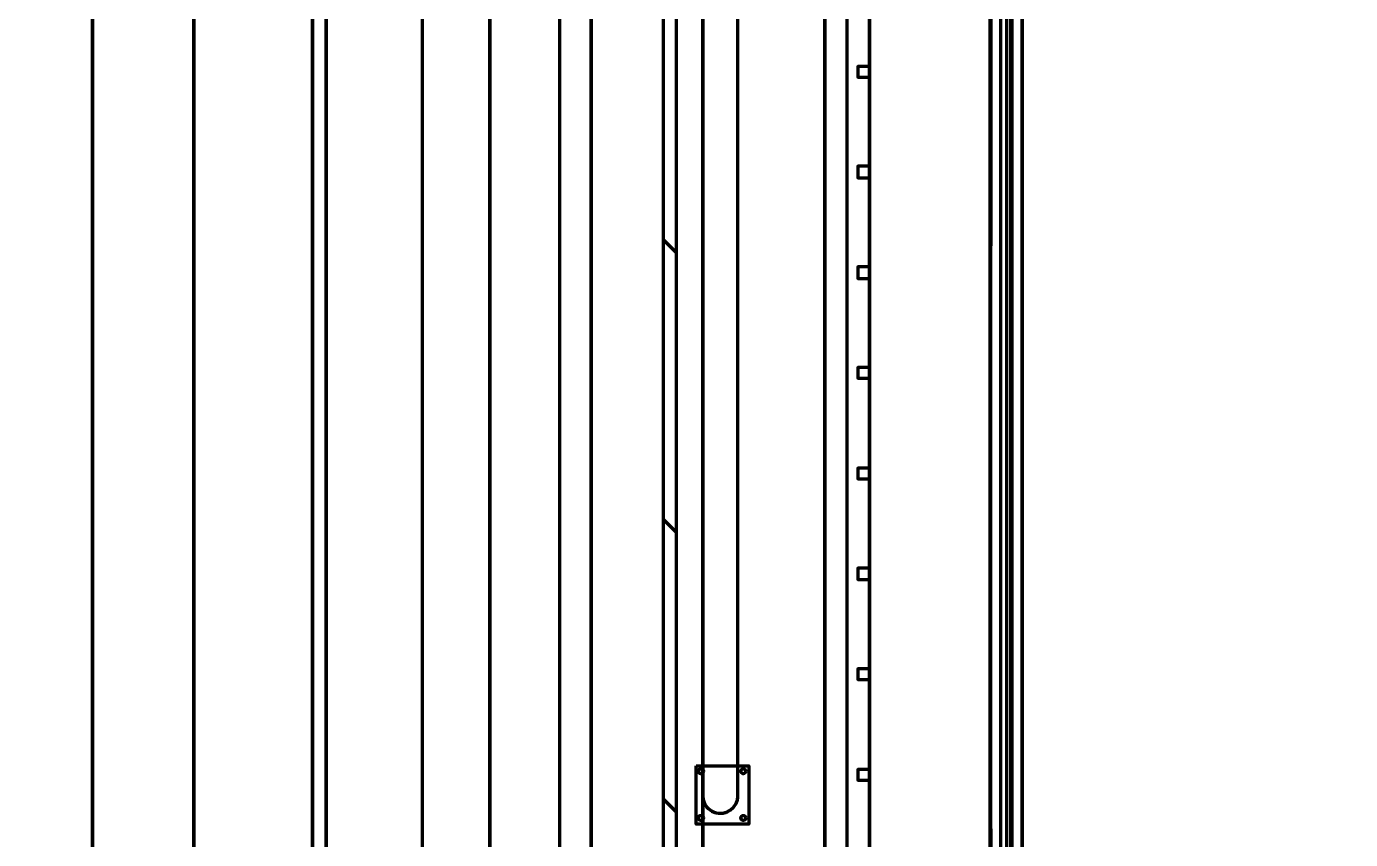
# Model space of a CAD drawing. Extents: x 0 to 1153, y 0 to 816.
# Drawn here: x 673.59 to 693.09, y 542.06 to 554.03 of the extents above; entities that cross this region are included whole.
import ezdxf

# ---------------------------------------------------------------- set-up
doc = ezdxf.new("R2010")
doc.units = 0
doc.header["$MEASUREMENT"] = 0
for name, color, linetype in [('Arch', 7, 'Continuous'), ('Electrical', 7, 'Continuous'), ('Hatch', 7, 'Continuous')]:
    doc.layers.add(name, color=color, linetype=linetype)

msp = doc.modelspace()

# ---------------------------------------------------------------- linework, layer by layer
at = {"layer": 'Arch', "color": 11, "linetype": 'Continuous', "lineweight": 211}
for p, q in [((679.418, 361.77), (679.418, 717.391)), ((681.44, 385.286), (681.44, 636.693)), ((683.154, 550.704), (682.964, 550.894)), ((683.154, 546.587), (682.964, 546.777)), ((683.154, 542.47), (682.964, 542.66))]:
    msp.add_line(p, q, dxfattribs=at)
for points in [[(680.413, 638.334), (680.413, 637.593), (680.413, 572.59), (680.413, 571.108), (680.413, 571.172), (681.905, 571.172), (680.413, 571.172), (680.413, 540.607), (681.905, 540.607), (681.905, 639.075), (680.413, 639.075), (681.905, 639.075), (681.905, 697.548), (681.905, 638.789), (680.413, 638.789), (681.905, 638.789), (681.905, 540.607), (680.413, 540.607), (680.413, 638.789), (680.413, 697.548), (680.413, 639.075), (629.973, 639.075)], [(113.961, 576.972), (487.701, 576.972), (487.701, 638.81), (487.892, 638.81), (683.154, 638.81), (683.154, 638.609), (683.154, 383.254), (870.49, 383.254), (870.49, 383.053), (683.154, 383.053), (682.964, 383.064), (487.892, 383.064), (487.701, 383.064), (487.701, 454.3), (113.961, 454.3)], [(486.77, 638.799), (492.315, 633.254), (678, 633.254), (678, 388.715), (683.546, 383.17), (486.77, 383.17)], [(486.77, 638.799), (683.546, 638.799), (683.546, 383.17), (683.546, 638.799), (677.799, 633.053), (492.517, 633.053), (492.517, 388.927), (486.77, 383.17), (492.315, 388.715), (678, 388.715), (492.315, 388.715), (492.315, 633.254), (678, 633.254), (683.546, 638.799), (486.77, 638.799), (492.517, 633.053), (492.517, 388.927)], [(683.154, 383.254), (683.059, 383.254), (682.964, 383.254), (487.892, 383.254), (487.892, 638.609), (682.964, 638.609), (682.964, 383.254)], [(678, 388.715), (678, 633.254), (678, 633.254)], [(677.799, 388.927), (492.517, 388.927), (677.799, 388.927), (677.799, 633.053), (677.799, 388.927), (683.546, 383.17), (486.77, 383.17)], [(674.56, 628.438), (674.56, 392.769), (674.56, 628.438)], [(683.546, 557.58), (683.547, 542.688), (683.557, 542.634), (683.578, 542.583), (683.618, 542.528), (683.673, 542.485), (683.724, 542.462), (683.778, 542.45), (683.832, 542.45), (683.886, 542.462), (683.949, 542.492), (684.001, 542.538), (684.039, 542.595), (684.057, 542.647), (684.064, 542.703), (684.064, 557.608)]]:
    msp.add_lwpolyline(points, dxfattribs=at)
for points in [[(676.053, 628.438), (676.053, 391.276), (676.053, 628.438), (676.053, 629.931)], [(680.413, 571.108), (495.131, 571.108), (495.131, 427.429), (530.892, 427.429), (530.892, 390.377), (680.413, 390.377), (680.413, 438.446), (651.859, 438.446), (651.859, 484.897), (680.413, 484.897), (680.413, 571.108), (495.131, 571.108), (495.131, 427.429), (530.892, 427.429), (530.892, 390.377), (680.413, 390.377), (680.413, 438.446), (653.267, 438.446), (680.413, 438.446), (651.859, 438.446), (651.859, 484.897), (680.413, 484.897), (680.413, 571.108), (494.39, 571.108)], [(683.45, 543.147), (684.223, 543.147), (684.223, 542.29), (683.45, 542.29)]]:
    msp.add_lwpolyline(points, close=True, dxfattribs=at)
for centre, radius in [((683.519, 543.068), 0.0371), ((684.144, 543.068), 0.037), ((683.519, 542.38), 0.0371), ((684.144, 542.38), 0.037)]:
    msp.add_circle(centre, radius, dxfattribs=at)
msp.add_arc((683.805, 542.708), 0.259, 181.3102, 1.8133, dxfattribs=at)
at = {"layer": 'Electrical', "color": 5, "linetype": 'Continuous', "lineweight": 211}
msp.add_line((685.673, 535.623), (685.673, 567.732), dxfattribs=at)
for points in [[(686.001, 567.732), (686.001, 535.623), (685.345, 535.623), (686.001, 535.623), (685.345, 535.623), (686.001, 535.623), (686.001, 567.732), (685.345, 567.732), (686.001, 567.732), (685.345, 567.732), (685.345, 535.623), (685.345, 567.732), (686.001, 567.732), (686.001, 535.623)], [(685.832, 553.445), (685.832, 553.286), (686.001, 553.286), (686.001, 553.445), (685.832, 553.445), (685.832, 553.286), (686.001, 553.286), (686.001, 553.445)], [(685.832, 551.974), (685.832, 551.804), (686.001, 551.804), (686.001, 551.974), (685.832, 551.974), (685.832, 551.804), (686.001, 551.804), (686.001, 551.974)], [(685.832, 550.492), (685.832, 550.323), (686.001, 550.323), (686.001, 550.492), (685.832, 550.492), (685.832, 550.323), (686.001, 550.323), (686.001, 550.492)], [(685.832, 549.01), (685.832, 548.852), (686.001, 548.852), (686.001, 549.01), (685.832, 549.01), (685.832, 548.852), (686.001, 548.852), (686.001, 549.01)], [(685.832, 547.529), (685.832, 547.37), (686.001, 547.37), (686.001, 547.529), (685.832, 547.529), (685.832, 547.37), (686.001, 547.37), (686.001, 547.529)], [(685.832, 546.058), (685.832, 545.888), (686.001, 545.888), (686.001, 546.058), (685.832, 546.058), (685.832, 545.888), (686.001, 545.888), (686.001, 546.058)], [(685.832, 544.576), (685.832, 544.417), (686.001, 544.417), (686.001, 544.576), (685.832, 544.576), (685.832, 544.417), (686.001, 544.417), (686.001, 544.576)], [(685.832, 543.094), (685.832, 542.936), (686.001, 542.936), (686.001, 543.094), (685.832, 543.094), (685.832, 542.936), (686.001, 542.936), (686.001, 543.094)]]:
    msp.add_lwpolyline(points, close=True, dxfattribs=at)
msp.add_lwpolyline([(685.345, 535.623), (685.345, 567.732), (685.345, 535.623)], dxfattribs=at)
at = {"layer": 'Hatch', "color": 5, "linetype": 'Continuous', "lineweight": 211}
for p, q in [((688.022, 617.389), (688.022, 511.715)), ((687.938, 537.93), (687.938, 555.096))]:
    msp.add_line(p, q, dxfattribs=at)
for points in [[(688.255, 511.672), (688.255, 617.347), (688.255, 617.231), (688.255, 616.574), (687.79, 616.574), (687.79, 616.289), (687.779, 616.574), (688.255, 616.574), (688.255, 618.056), (688.255, 617.368), (688.255, 618.056), (687.779, 618.056), (687.79, 617.368), (688.255, 617.347), (687.779, 617.347), (687.779, 511.672), (687.779, 617.347), (688.245, 617.347), (688.255, 617.442), (687.779, 617.442), (687.779, 618.162)], [(687.779, 617.442), (688.255, 617.442), (688.255, 617.347), (688.255, 617.442), (687.779, 617.442), (687.779, 511.768), (687.779, 617.442), (688.245, 617.442)], [(688.255, 617.442), (688.245, 511.768), (688.255, 617.442)], [(688.245, 617.347), (688.245, 511.672)], [(687.779, 537.93), (687.779, 555.096), (687.79, 537.93), (687.79, 555.096), (687.779, 537.93)], [(688.086, 537.93), (688.086, 555.096), (688.097, 537.93), (688.097, 555.096), (687.779, 555.096), (688.097, 555.096), (688.097, 537.93)]]:
    msp.add_lwpolyline(points, dxfattribs=at)

doc.saveas('drawing.dxf')
